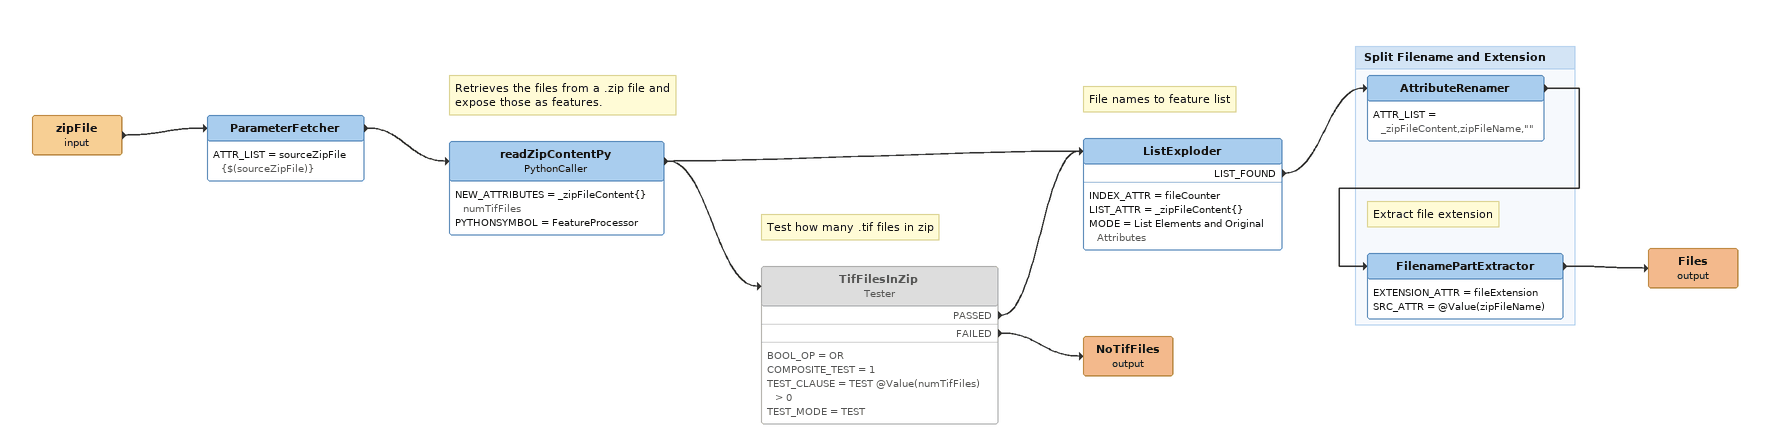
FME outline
zipFile (input)
    -> ParameterFetcher
ParameterFetcher
    ATTR_LIST = sourceZipFile {$(sourceZipFile)}
    -> readZipContentPy
Note: Retrieves the files from a .zip file and expose those as features.
readZipContentPy: PythonCaller
    NEW_ATTRIBUTES = _zipFileContent{} numTifFiles
    PYTHONSYMBOL = FeatureProcessor
    -> TifFilesInZip
    -> ListExploder
Note: Test how many .tif files in zip
TifFilesInZip: Tester [off]
    BOOL_OP = OR
    COMPOSITE_TEST = 1
    TEST_CLAUSE = TEST @Value(numTifFiles) > 0
    TEST_MODE = TEST
    PASSED -> ListExploder
    FAILED -> NoTifFiles (output)
Note: File names to feature list
ListExploder
    INDEX_ATTR = fileCounter
    LIST_ATTR = _zipFileContent{}
    MODE = List Elements and Original Attributes
    LIST_FOUND -> AttributeRenamer
Files (output)
NoTifFiles (output)

Bookmark: Split Filename and Extension
AttributeRenamer
    ATTR_LIST = _zipFileContent,zipFileName,""
    -> FilenamePartExtractor
Note: Extract file extension
FilenamePartExtractor
    EXTENSION_ATTR = fileExtension
    SRC_ATTR = @Value(zipFileName)
    -> Files (output)
